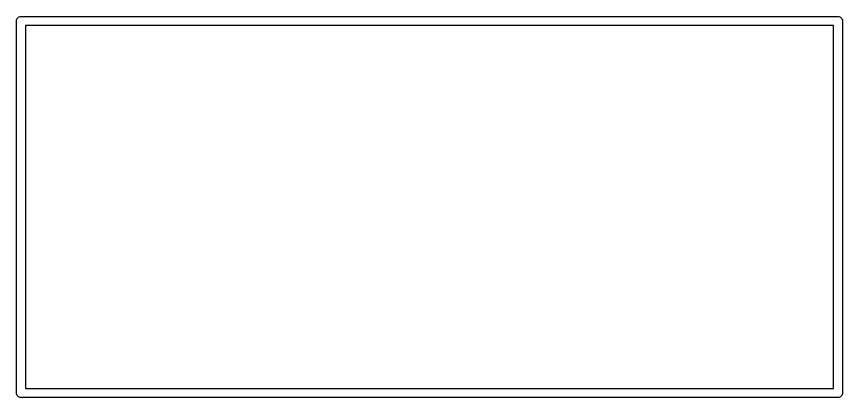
# Model space of a CAD drawing. Extents: x 0.8 to 4.32, y -4.33 to -0.8.
# Drawn here: x 1.8677 to 2.3055, y -3.5752 to -3.3736 of the extents above; entities that cross this region are included whole.
import ezdxf

# ---------------------------------------------------------------- set-up
doc = ezdxf.new("R2010")
doc.units = 0
doc.header["$MEASUREMENT"] = 0
doc.layers.add('BLACK', color=7, linetype='CONTINUOUS')

msp = doc.modelspace()

# ---------------------------------------------------------------- linework, layer by layer
at = {"layer": 'BLACK', "linetype": 'CONTINUOUS'}
for p, q in [((1.86775, -3.37552), (1.86789, -3.37508)), ((1.86789, -3.37508), (1.86811, -3.37467)), ((1.86811, -3.37467), (1.8684, -3.37431)), ((1.8684, -3.37431), (1.86876, -3.37401)), ((1.86876, -3.37401), (1.86917, -3.37379)), ((1.86917, -3.37379), (1.86962, -3.37366)), ((1.86962, -3.37366), (1.86996, -3.37362)), ((1.86996, -3.37362), (1.87008, -3.37361)), ((1.86996, -3.37362), (1.86996, -3.37362)), ((1.87008, -3.37361), (1.87019, -3.37362)), ((1.87019, -3.37362), (2.30303, -3.37362)), ((2.30303, -3.37362), (2.30315, -3.37361)), ((2.30315, -3.37361), (2.30327, -3.37362)), ((2.30327, -3.37362), (2.30327, -3.37362)), ((2.30327, -3.37362), (2.30361, -3.37366)), ((2.30361, -3.37366), (2.30406, -3.37379)), ((2.30406, -3.37379), (2.30447, -3.37401)), ((2.30447, -3.37401), (2.30483, -3.37431)), ((2.30483, -3.37431), (2.30512, -3.37467)), ((2.30512, -3.37467), (2.30534, -3.37508)), ((2.30534, -3.37508), (2.30548, -3.37552)), ((1.86771, -3.37598), (1.86775, -3.37552)), ((1.86772, -3.3761), (1.86771, -3.37598)), ((1.86772, -3.57272), (1.86772, -3.3761)), ((1.87244, -3.37835), (1.87244, -3.57047)), ((2.30079, -3.37835), (1.87244, -3.37835)), ((2.30079, -3.57047), (2.30079, -3.37835)), ((2.30548, -3.37552), (2.30552, -3.37598)), ((2.30552, -3.37598), (2.30551, -3.3761)), ((2.30551, -3.3761), (2.30551, -3.57272)), ((1.87244, -3.57047), (2.30079, -3.57047)), ((1.86771, -3.57283), (1.86772, -3.57272)), ((1.86775, -3.5733), (1.86771, -3.57283)), ((1.86789, -3.57374), (1.86775, -3.5733)), ((1.86811, -3.57415), (1.86789, -3.57374)), ((1.8684, -3.57451), (1.86811, -3.57415)), ((1.86876, -3.57481), (1.8684, -3.57451)), ((1.86917, -3.57503), (1.86876, -3.57481)), ((1.86962, -3.57516), (1.86917, -3.57503)), ((1.87008, -3.57521), (1.86962, -3.57516)), ((1.87019, -3.5752), (1.87008, -3.57521)), ((2.30303, -3.5752), (1.87019, -3.5752)), ((2.30315, -3.57521), (2.30303, -3.5752)), ((2.30361, -3.57516), (2.30315, -3.57521)), ((2.30406, -3.57503), (2.30361, -3.57516)), ((2.30447, -3.57481), (2.30406, -3.57503)), ((2.30483, -3.57451), (2.30447, -3.57481)), ((2.30512, -3.57415), (2.30483, -3.57451)), ((2.30534, -3.57374), (2.30512, -3.57415)), ((2.30548, -3.5733), (2.30534, -3.57374)), ((2.30551, -3.57295), (2.30548, -3.5733)), ((2.30551, -3.57272), (2.30552, -3.57283)), ((2.30552, -3.57283), (2.30551, -3.57295)), ((2.30551, -3.57295), (2.30551, -3.57295))]:
    msp.add_line(p, q, dxfattribs=at)

doc.saveas('drawing.dxf')
